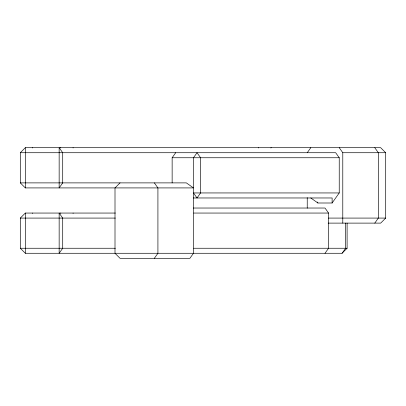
<?xml version="1.0" encoding="UTF-8"?>
<svg xmlns="http://www.w3.org/2000/svg" width="406" height="406" viewBox="0 0 406 406"><rect width="100%" height="100%" fill="white"/><g stroke="black" fill="none" stroke-linecap="round" stroke-linejoin="round"><path stroke-width="0.61" d="M32.323 147.977L32.439 147.698M32.307 213.368L32.439 213.054M258.566 147.977L258.683 147.698M172.139 182.888L172.139 157.751L175.696 152.722M154.366 258.302L157.919 253.278L157.919 187.917L154.366 182.888M307.235 152.722L310.788 147.698M310.788 197.971L317.898 203L332.123 203L339.233 192.946L339.233 157.751L335.676 152.722L20.3 152.722L20.3 182.888L25.329 187.917L193.469 187.917L186.359 182.888L20.3 182.888M325.008 253.278L328.566 248.249L328.566 213.054L325.008 208.029L193.322 208.029M115.385 213.054L25.329 213.054L20.3 218.083L20.3 248.249L25.329 253.278L342.07 253.278L345.628 248.249L345.628 223.112M374.784 223.112L378.336 218.083L378.336 152.722L374.784 147.698M20.3 152.722L25.329 147.698L380.666 147.698L385.7 152.722L385.7 218.083L380.671 223.112L328.149 223.112M120.034 182.888L115.005 187.917L115.005 253.278L120.034 258.302L189.917 258.302L193.469 253.278L193.469 157.751L197.027 152.722L200.584 157.751L200.584 192.946L197.027 197.971L193.469 192.946L339.233 192.946M342.07 253.278L347.1 248.249L347.1 223.112M270.858 147.977L271.254 147.698M339.233 147.698L342.786 152.722L385.7 152.722M172.139 157.751L339.233 157.751M193.261 197.971L332.123 197.971L332.123 203M193.713 213.054L328.566 213.054M20.3 218.083L115.36 218.083M328.439 218.083L385.7 218.083M20.3 248.249L115.36 248.249M193.713 248.249L347.1 248.249M60.519 147.698L60.798 147.977M60.519 213.054L60.834 213.368M317.182 201.985L317.898 203M342.786 152.722L342.786 223.112M307.235 197.656L307.235 208.161M73.09 147.698L73.09 147.977M73.09 213.054L73.09 213.368M25.329 147.698L25.329 187.917M25.329 213.054L25.329 253.278M62.707 182.888L59.154 187.917L59.154 147.698L62.707 152.722L62.707 182.888M62.707 248.249L59.154 253.278L59.154 213.054L62.707 218.083L62.707 248.249"/></g></svg>
